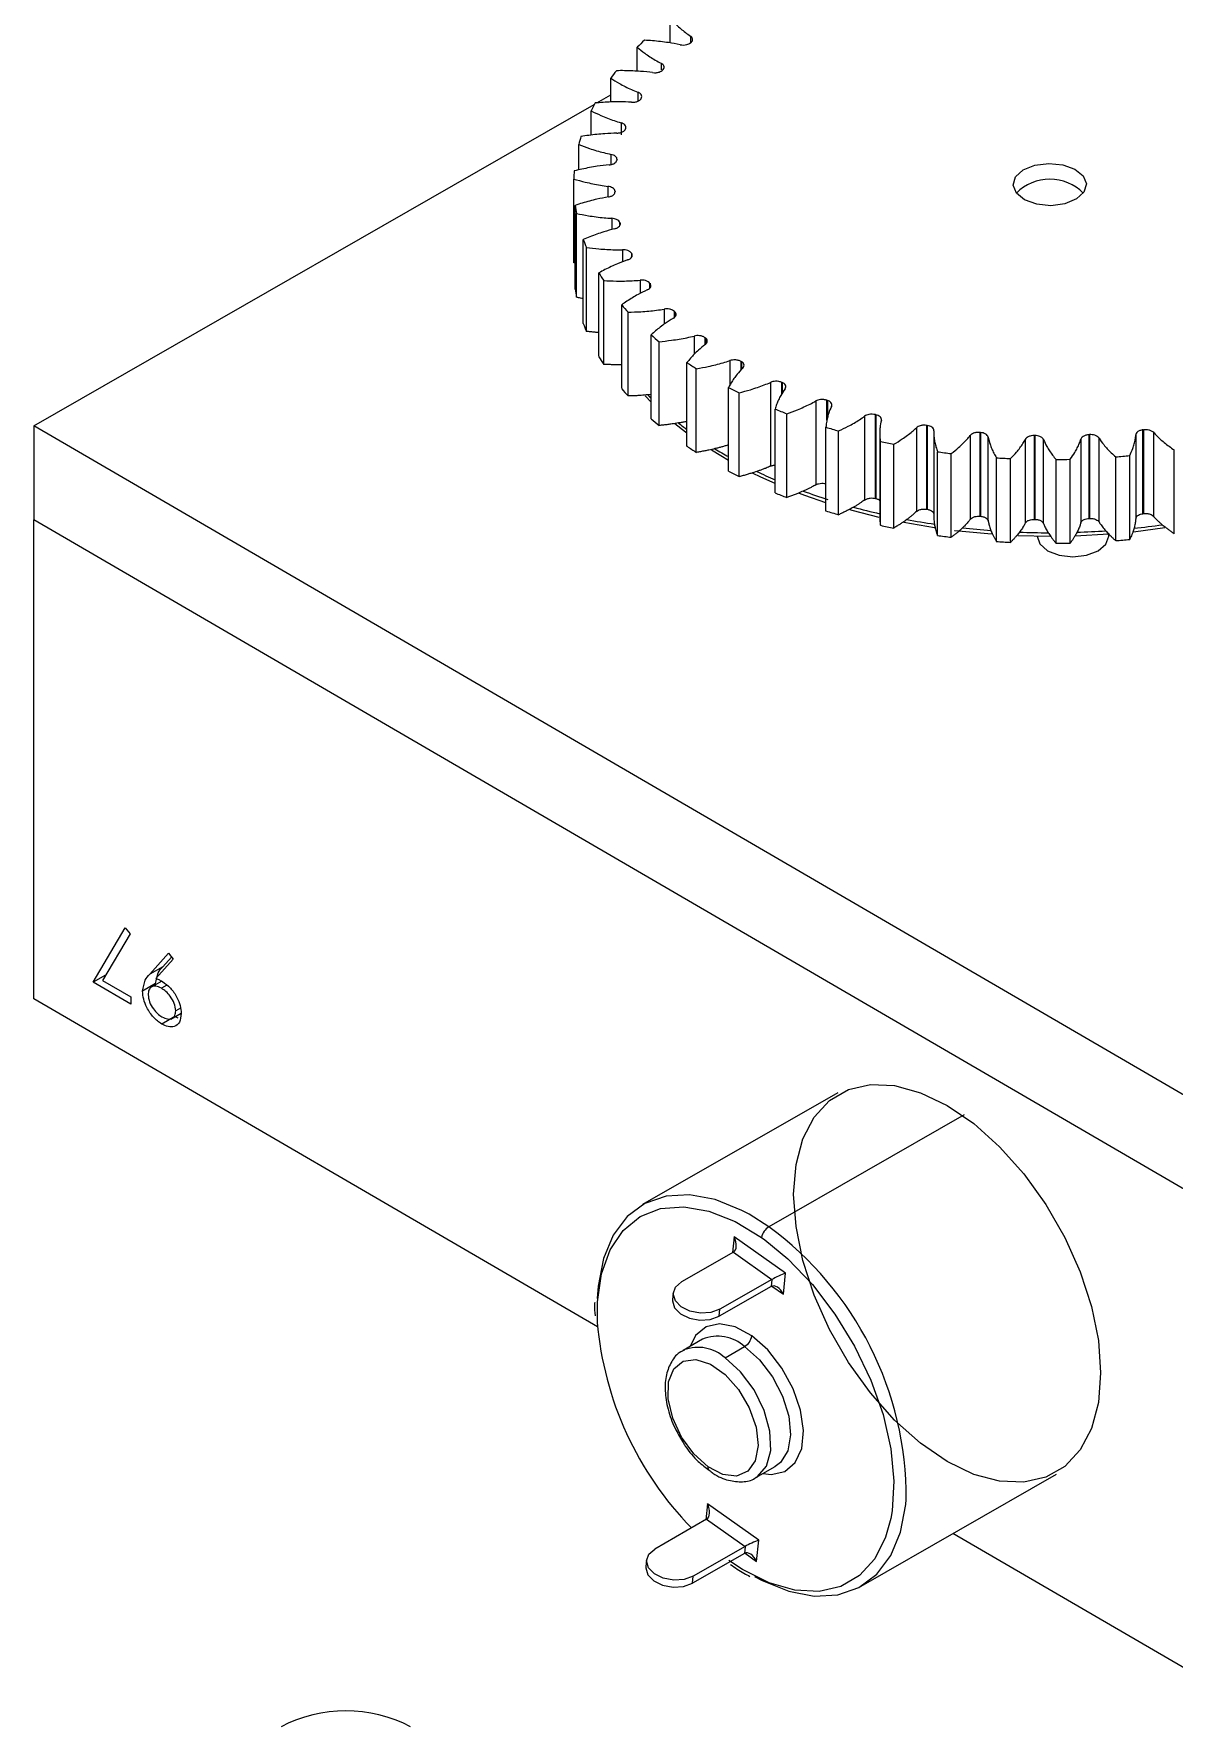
# Model space of a CAD drawing. Header units: millimetres. Extents: x 36 to 151, y 48 to 186.
# Drawn here: x 87.55 to 100.01, y 80.24 to 98.66 of the extents above; entities that cross this region are included whole.
import ezdxf

# ---------------------------------------------------------------- set-up
doc = ezdxf.new("R2010")
doc.units = ezdxf.units.MM

msp = doc.modelspace()

# ---------------------------------------------------------------- linework, layer by layer
at = {"color": 7, "linetype": 'Continuous', "lineweight": 25}
for p, q in [((94.501, 98.555), (94.501, 98.822)), ((94.722, 98.631), (94.722, 98.555)), ((94.141, 98.247), (94.141, 98.508)), ((94.401, 98.334), (94.401, 98.263)), ((93.851, 97.91), (93.851, 98.17)), ((94.147, 98.017), (94.147, 97.919)), ((87.55, 94.377), (93.672, 97.885)), ((93.637, 97.549), (93.637, 97.814)), ((93.701, 97.902), (93.851, 97.987)), ((93.964, 97.683), (93.964, 97.551)), ((93.502, 97.17), (93.502, 97.445)), ((93.854, 97.339), (93.854, 97.228)), ((93.448, 96.155), (93.448, 97.07)), ((93.821, 96.99), (93.821, 96.873)), ((93.462, 95.868), (93.462, 96.782)), ((93.476, 95.779), (93.476, 96.693)), ((93.863, 96.641), (93.863, 96.518)), ((93.952, 96.574), (93.952, 96.592)), ((93.953, 96.589), (93.953, 96.574)), ((93.552, 95.494), (93.552, 96.409)), ((93.462, 96.151), (93.448, 96.155)), ((93.585, 95.407), (93.585, 96.321)), ((93.981, 96.297), (93.981, 96.166)), ((94.08, 96.218), (94.08, 96.256)), ((94.082, 96.252), (94.082, 96.222)), ((93.723, 95.131), (93.723, 96.045)), ((93.775, 95.046), (93.775, 95.961)), ((94.173, 95.965), (94.173, 95.821)), ((94.28, 95.882), (94.28, 95.931)), ((94.282, 95.928), (94.282, 95.885)), ((93.971, 94.782), (93.971, 95.696)), ((94.041, 94.702), (94.041, 95.616)), ((94.435, 95.65), (94.435, 95.485)), ((94.549, 95.561), (94.549, 95.624)), ((94.552, 95.621), (94.552, 95.564)), ((94.293, 94.454), (94.293, 95.368)), ((94.38, 94.38), (94.38, 95.294)), ((94.763, 95.356), (94.763, 95.158)), ((94.882, 95.266), (94.882, 95.338)), ((94.886, 95.336), (94.886, 95.265)), ((94.684, 94.152), (94.684, 95.066)), ((95.153, 95.088), (95.153, 94.823)), ((95.275, 94.985), (95.275, 95.079)), ((95.279, 95.077), (95.279, 94.99)), ((94.786, 94.085), (94.786, 94.999)), ((94.293, 94.635), (94.227, 94.705)), ((94.293, 94.717), (94.257, 94.714)), ((95.137, 93.88), (95.137, 94.795)), ((95.253, 93.821), (95.253, 94.736)), ((95.598, 94.85), (95.598, 93.936)), ((95.721, 94.726), (95.721, 94.85)), ((95.725, 94.848), (95.725, 94.733)), ((95.646, 93.644), (95.646, 94.559)), ((95.774, 93.593), (95.774, 94.508)), ((96.091, 94.647), (96.091, 93.732)), ((96.213, 94.438), (96.213, 94.656)), ((96.218, 94.654), (96.218, 94.463)), ((96.743, 93.583), (96.743, 94.498)), ((96.748, 94.497), (96.748, 93.582)), ((101.006, 86.55), (87.55, 94.377)), ((87.55, 94.377), (87.55, 93.348)), ((96.202, 93.446), (96.202, 94.361)), ((96.34, 93.405), (96.34, 94.32)), ((96.624, 94.481), (96.624, 93.566)), ((97.189, 94.354), (97.189, 93.44)), ((97.303, 93.466), (97.303, 94.38)), ((97.309, 94.379), (97.309, 93.465)), ((99.664, 93.417), (99.664, 94.332)), ((99.67, 94.333), (99.67, 93.418)), ((96.79, 94.3), (96.79, 93.385)), ((96.796, 93.29), (96.796, 94.205)), ((96.942, 93.26), (96.942, 94.174)), ((97.777, 94.27), (97.777, 93.355)), ((97.885, 93.389), (97.885, 94.304)), ((97.891, 94.303), (97.891, 93.389)), ((97.974, 93.337), (97.974, 94.251)), ((98.379, 94.228), (98.379, 93.314)), ((98.479, 93.355), (98.479, 94.27)), ((98.484, 94.27), (98.484, 93.355)), ((98.579, 93.31), (98.579, 94.224)), ((98.985, 94.231), (98.985, 93.316)), ((99.075, 93.365), (99.075, 94.279)), ((99.081, 94.28), (99.081, 93.365)), ((99.184, 93.327), (99.184, 94.241)), ((99.586, 94.277), (99.586, 93.363)), ((99.781, 93.388), (99.781, 94.302)), ((97.42, 93.178), (97.42, 94.093)), ((97.571, 93.159), (97.571, 94.073)), ((98.063, 93.113), (98.063, 94.027)), ((98.217, 93.104), (98.217, 94.018)), ((98.715, 93.094), (98.715, 94.009)), ((98.87, 93.096), (98.87, 94.011)), ((99.366, 93.123), (99.366, 94.037)), ((99.519, 93.136), (99.519, 94.051)), ((100.006, 93.198), (100.006, 94.113)), ((101.006, 85.521), (87.55, 93.348)), ((87.55, 88.122), (87.55, 93.348)), ((97.386, 93.262), (97.053, 93.319)), ((99.904, 93.261), (99.56, 93.217)), ((98.651, 93.168), (98.297, 93.175)), ((99.29, 93.192), (98.924, 93.173)), ((88.197, 88.302), (88.55, 88.895)), ((88.602, 88.831), (88.299, 88.323)), ((88.55, 88.895), (88.602, 88.831)), ((88.816, 88.39), (89.023, 88.62)), ((89.023, 88.62), (89.071, 88.553)), ((88.958, 88.471), (88.816, 88.39)), ((89.071, 88.553), (88.884, 88.345)), ((88.958, 88.471), (89.054, 88.577)), ((88.333, 88.38), (88.197, 88.302)), ((88.61, 88.062), (88.197, 88.302)), ((88.299, 88.323), (88.61, 88.142)), ((88.881, 88.288), (88.739, 88.206)), ((88.947, 88.315), (88.821, 88.242)), ((89.003, 88.271), (88.944, 88.237)), ((93.708, 84.54), (87.55, 88.122)), ((88.61, 88.142), (88.61, 88.062)), ((89.089, 87.928), (88.947, 87.846)), ((89.046, 87.901), (89.16, 87.966)), ((89.127, 87.912), (89.089, 87.928)), ((89.152, 88.021), (89.1, 87.991)), ((96.332, 87.097), (94.2, 85.875)), ((97.71, 86.855), (95.578, 85.633)), ((95.578, 85.633), (95.363, 85.77)), ((95.2, 85.523), (95.183, 85.351)), ((95.76, 85.126), (95.2, 85.523)), ((95.499, 85.516), (95.533, 85.492)), ((95.191, 85.356), (94.624, 85.031)), ((95.191, 85.356), (95.612, 85.058)), ((95.737, 84.896), (95.76, 85.126)), ((95.604, 84.981), (95.036, 84.656)), ((95.612, 85.058), (95.044, 84.733)), ((95.612, 85.058), (95.604, 84.981)), ((95.611, 84.985), (95.737, 84.896)), ((94.535, 84.912), (94.527, 84.835)), ((95.036, 84.656), (95.044, 84.733)), ((94.854, 84.406), (94.641, 84.284)), ((94.65, 84.289), (94.641, 84.284)), ((95.1, 84.203), (95.313, 84.325)), ((95.436, 82.895), (95.649, 83.017)), ((95.649, 83.017), (95.64, 83.012)), ((96.587, 81.71), (98.719, 82.932)), ((94.908, 82.608), (94.891, 82.436)), ((95.468, 82.211), (94.908, 82.608)), ((94.899, 82.441), (94.332, 82.116)), ((94.899, 82.441), (95.32, 82.144)), ((95.445, 81.981), (95.468, 82.211)), ((101.006, 80.296), (97.587, 82.284)), ((94.243, 81.997), (94.235, 81.92)), ((95.312, 82.067), (94.744, 81.742)), ((95.32, 82.144), (94.752, 81.818)), ((95.32, 82.144), (95.312, 82.067)), ((95.319, 82.07), (95.445, 81.981)), ((94.744, 81.742), (94.752, 81.818))]:
    msp.add_line(p, q, dxfattribs=at)
at = {"color": 7, "linetype": 'Continuous', "lineweight": 25, "flags": 128}
for points in [[(98.658, 96.779), (98.504, 96.794), (98.372, 96.842), (98.282, 96.916), (98.247, 97.004), (98.273, 97.092), (98.356, 97.169), (98.483, 97.221), (98.635, 97.241), (98.789, 97.226), (98.921, 97.178), (99.012, 97.104), (99.047, 97.017), (99.02, 96.928), (98.937, 96.852), (98.81, 96.799), (98.658, 96.779)], [(94.257, 94.714), (94.276, 94.694), (94.293, 94.676)], [(94.684, 94.295), (94.668, 94.307), (94.553, 94.397)], [(95.137, 93.999), (95.054, 94.047), (94.952, 94.11)], [(95.646, 93.746), (95.49, 93.816), (95.399, 93.86)], [(96.202, 93.537), (95.971, 93.616), (95.913, 93.638)], [(96.784, 93.376), (96.489, 93.451), (96.454, 93.461)], [(98.01, 93.192), (97.609, 93.231), (97.604, 93.232)], [(98.51, 93.172), (98.539, 93.087), (98.623, 93.013), (98.75, 92.964), (98.899, 92.947), (99.048, 92.964), (99.175, 93.012)], [(99.175, 93.012), (99.26, 93.085), (99.29, 93.171), (99.289, 93.192)], [(99.202, 84.039), (99.177, 83.716), (99.101, 83.433), (98.978, 83.198), (98.81, 83.018), (98.603, 82.899), (98.364, 82.844), (98.099, 82.855), (97.817, 82.931), (97.526, 83.071), (97.234, 83.27), (96.952, 83.522), (96.687, 83.819), (96.448, 84.152), (96.241, 84.512), (96.074, 84.887), (95.95, 85.266), (95.875, 85.637), (95.849, 85.989), (95.875, 86.312), (95.95, 86.595), (96.074, 86.83), (96.241, 87.01), (96.448, 87.13), (96.687, 87.185), (96.952, 87.174), (97.234, 87.097), (97.526, 86.958), (97.817, 86.759), (98.099, 86.507), (98.364, 86.21), (98.603, 85.876), (98.81, 85.516), (98.978, 85.141), (99.101, 84.763), (99.177, 84.391), (99.202, 84.039)], [(95.363, 85.77), (95.283, 85.812), (94.992, 85.93), (94.713, 85.982), (94.455, 85.969), (94.225, 85.888), (94.03, 85.745), (93.877, 85.542), (93.771, 85.286), (93.713, 84.984), (93.704, 84.85)], [(93.705, 84.59), (93.706, 84.813), (93.75, 85.12), (93.845, 85.383), (93.988, 85.593), (94.174, 85.744), (94.396, 85.832), (94.648, 85.852), (94.922, 85.805), (95.209, 85.692), (95.499, 85.516)], [(95.533, 85.492), (95.784, 85.284), (96.054, 85.002), (96.3, 84.681), (96.515, 84.329), (96.692, 83.959), (96.825, 83.583), (96.909, 83.211), (96.942, 82.858), (96.924, 82.532), (96.909, 82.449)], [(95.044, 84.733), (94.946, 84.697), (94.832, 84.69), (94.717, 84.712), (94.621, 84.76), (94.557, 84.826), (94.535, 84.901), (94.558, 84.973), (94.624, 85.031)], [(94.527, 84.835), (94.527, 84.824), (94.549, 84.749), (94.613, 84.683), (94.71, 84.635), (94.824, 84.613), (94.939, 84.621), (95.036, 84.656)], [(95.392, 84.442), (95.211, 84.54), (95.04, 84.574), (94.892, 84.542), (94.778, 84.445), (94.719, 84.328)], [(95.515, 82.94), (95.605, 82.93), (95.754, 82.962), (95.867, 83.059), (95.937, 83.212), (95.956, 83.408), (95.925, 83.632), (95.844, 83.866), (95.721, 84.091), (95.566, 84.289), (95.392, 84.442)], [(94.914, 83.012), (94.758, 83.154), (94.624, 83.338), (94.528, 83.546), (94.479, 83.754), (94.484, 83.939), (94.54, 84.083), (94.644, 84.168), (94.782, 84.186), (94.94, 84.135), (95.101, 84.021), (95.248, 83.856), (95.365, 83.657), (95.438, 83.446), (95.461, 83.247), (95.43, 83.08), (95.349, 82.964), (95.226, 82.912), (95.076, 82.928), (94.914, 83.012)], [(95.439, 82.897), (95.456, 82.907), (95.552, 83.022), (95.599, 83.192), (95.59, 83.401), (95.528, 83.629), (95.418, 83.852), (95.27, 84.05), (95.1, 84.203)], [(95.313, 84.325), (95.475, 84.181), (95.618, 83.995), (95.728, 83.783), (95.796, 83.566), (95.815, 83.361), (95.784, 83.188), (95.706, 83.061), (95.649, 83.017)], [(95.421, 81.817), (95.504, 81.773), (95.795, 81.656), (96.074, 81.603), (96.333, 81.617), (96.562, 81.697), (96.757, 81.841), (96.91, 82.044), (97.017, 82.3), (97.074, 82.601), (97.079, 82.656)], [(96.909, 82.449), (96.853, 82.246), (96.734, 82.009), (96.569, 81.827), (96.365, 81.708), (96.126, 81.654), (95.862, 81.667), (95.581, 81.748), (95.291, 81.893), (95.142, 81.991)], [(94.752, 81.818), (94.654, 81.783), (94.54, 81.776), (94.425, 81.797), (94.329, 81.845), (94.265, 81.911), (94.243, 81.986), (94.266, 82.058), (94.332, 82.116)], [(94.235, 81.92), (94.235, 81.909), (94.257, 81.835), (94.321, 81.768), (94.418, 81.721), (94.532, 81.699), (94.647, 81.706), (94.744, 81.742)]]:
    msp.add_lwpolyline(points, dxfattribs=at)
at = {"color": 7, "linetype": 'Continuous', "lineweight": 25}
for centre, radius, start, end in [((96.449, 96.205), 3.261, 133.1185, 135.0604), ((96.867, 96.021), 3.319, 130.1063, 130.1793), ((95.979, 96.625), 2.63, 141.7712, 144.0128), ((96.418, 96.487), 2.672, 138.2904, 138.3747), ((95.586, 96.875), 2.163, 151.7215, 154.2747), ((96.018, 96.791), 2.17, 147.7318, 147.8287), ((95.312, 96.986), 1.868, 162.9328, 165.7489), ((95.71, 96.951), 1.821, 158.4756, 158.5844), ((95.525, 97.005), 1.628, 170.3151, 170.4324), ((95.186, 97.01), 1.739, 175.0755, 178.0283), ((95.484, 97.01), 1.587, 182.724, 182.8434), ((98.647, 96.552), 0.516, 44.8737, 135.1263), ((95.223, 97.015), 1.776, 187.5161, 190.428), ((95.591, 97.03), 1.696, 194.9674, 195.0816), ((95.417, 97.07), 1.979, 199.5073, 202.217), ((95.834, 97.125), 1.958, 206.374, 206.4778), ((95.749, 97.237), 2.351, 210.4704, 212.8862), ((95.223, 96.1), 1.776, 187.5161, 190.428), ((96.188, 97.346), 2.375, 216.5564, 216.6476), ((96.182, 97.561), 2.892, 220.1442, 222.2481), ((96.615, 97.721), 2.945, 225.4326, 225.5116), ((95.417, 96.155), 1.979, 199.5073, 202.217), ((96.672, 98.061), 3.593, 228.539, 230.3596), ((97.072, 98.257), 3.649, 233.1175, 233.186), ((95.749, 96.322), 2.351, 210.4704, 212.8862), ((97.171, 98.727), 4.425, 235.813, 237.3974), ((97.516, 98.93), 4.456, 239.806, 239.866), ((96.182, 96.646), 2.892, 220.1442, 222.2481), ((97.633, 99.522), 5.345, 242.171, 243.5679), ((97.908, 99.695), 5.316, 245.7028, 245.7561), ((98.022, 100.385), 6.292, 247.8115, 249.0645), ((98.222, 100.488), 6.169, 250.9913, 251.0396), ((98.444, 101.232), 6.946, 255.8274, 255.872), ((96.672, 97.146), 3.593, 228.539, 230.3596), ((96.928, 97.328), 3.741, 231.3412, 233.1274), ((98.316, 101.236), 7.193, 252.9074, 254.0534), ((98.576, 101.854), 7.581, 260.341, 260.3831), ((98.678, 102.12), 7.851, 277.2177, 277.2588), ((97.171, 97.813), 4.425, 235.813, 237.3974), ((97.422, 98.058), 4.623, 238.2596, 240.3753), ((98.508, 101.994), 7.975, 257.6039, 258.6737), ((98.634, 102.287), 8.019, 264.6427, 264.6832), ((98.647, 102.486), 8.218, 268.8297, 268.8696), ((98.649, 102.428), 8.16, 272.9919, 273.032), ((98.609, 102.579), 8.569, 262.0227, 263.0425), ((98.643, 102.93), 8.922, 266.2685, 267.2613), ((98.647, 103.008), 9, 270.4348, 271.4219), ((98.659, 102.806), 8.797, 274.6104, 275.6126), ((97.633, 98.608), 5.345, 242.171, 243.5679), ((97.857, 98.895), 5.566, 244.3353, 246.5886), ((98.022, 99.47), 6.292, 247.8115, 249.0645), ((98.2, 99.755), 6.492, 249.7562, 252.2747), ((98.444, 100.318), 6.946, 255.8274, 255.872), ((98.316, 100.322), 7.193, 252.9074, 254.0534), ((98.433, 100.539), 7.31, 254.6862, 257.0131), ((98.576, 100.939), 7.581, 260.341, 260.3831), ((98.634, 101.373), 8.019, 264.6427, 264.6832), ((98.678, 101.206), 7.851, 277.2177, 277.2588), ((98.508, 101.079), 7.975, 257.6039, 258.6737), ((98.572, 101.193), 7.979, 259.2645, 261.4595), ((98.633, 101.649), 8.439, 263.6058, 265.7202), ((98.647, 101.858), 8.649, 267.8096, 269.8897), ((98.647, 101.572), 8.218, 268.8297, 268.8696), ((98.649, 101.797), 8.588, 271.967, 274.0569), ((98.649, 101.514), 8.16, 272.9919, 273.032), ((98.68, 101.473), 8.263, 276.166, 278.3105), ((98.609, 101.665), 8.569, 262.0227, 263.0425), ((98.643, 102.016), 8.922, 266.2685, 267.2613), ((98.647, 102.094), 9, 270.4348, 271.4219), ((98.659, 101.891), 8.797, 274.6104, 275.6126), ((95.667, 85.489), 0.17, 121.6233, 170.7143), ((93.407, 82.672), 3.672, 359.751, 53.7545), ((97.344, 84.9), 3.653, 184.8681, 224.3582), ((95.02, 84.003), 0.436, 47.7024, 112.3962), ((95.224, 84.47), 0.17, 301.6233, 350.7143), ((94.806, 83.881), 0.436, 47.5546, 110.8582), ((94.956, 83.003), 0.0435, 167.8315, 224.1458), ((90.958, 78.812), 1.537, 62.6097, 117.3903)]:
    msp.add_arc(centre, radius, start, end, dxfattribs=at)
for centre, major_axis, ratio, start_param, end_param in [((95.129, 85.482), (-0.058, 0.128), 0.57842, 3.195576, 4.766372), ((95.689, 85.085), (0.105, 0.048), 0.092861, 0.788398, 2.359194), ((95.666, 84.855), (-0.058, 0.128), 0.57842, 4.766372, 6.337169), ((94.837, 82.568), (-0.058, 0.128), 0.57842, 3.195576, 4.766372), ((95.397, 82.171), (0.105, 0.048), 0.092861, 0.788398, 2.359194), ((95.374, 81.941), (-0.058, 0.128), 0.57842, 4.766372, 6.337169)]:
    msp.add_ellipse(centre, major_axis=major_axis, ratio=ratio, start_param=start_param, end_param=end_param, dxfattribs=at)
for points, knots in [([(94.501, 98.822), (94.523, 98.799), (94.559, 98.761), (94.616, 98.71), (94.666, 98.669), (94.703, 98.644), (94.722, 98.631)], [0, 0, 0, 0, 0.346045, 0.566676, 0.784673, 1, 1, 1, 1]), ([(94.609, 98.536), (94.567, 98.544), (94.497, 98.557), (94.396, 98.57), (94.309, 98.579), (94.25, 98.583), (94.22, 98.585)], [0, 0, 0, 0, 0.333841, 0.553288, 0.775352, 1, 1, 1, 1]), ([(94.609, 98.536), (94.621, 98.534), (94.645, 98.531), (94.679, 98.535), (94.707, 98.545), (94.719, 98.553), (94.726, 98.558)], [0, 0, 0, 0, 0.279838, 0.559384, 0.779667, 1, 1, 1, 1]), ([(94.729, 98.56), (94.735, 98.567), (94.746, 98.579), (94.747, 98.6), (94.739, 98.617), (94.727, 98.626), (94.722, 98.631)], [0, 0, 0, 0, 0.279838, 0.559384, 0.779667, 1, 1, 1, 1]), ([(94.141, 98.508), (94.167, 98.487), (94.211, 98.451), (94.278, 98.405), (94.337, 98.368), (94.38, 98.345), (94.401, 98.334)], [0, 0, 0, 0, 0.346045, 0.566676, 0.784673, 1, 1, 1, 1]), ([(94.309, 98.232), (94.266, 98.237), (94.193, 98.245), (94.091, 98.25), (94.002, 98.253), (93.943, 98.253), (93.913, 98.252)], [0, 0, 0, 0, 0.333841, 0.553288, 0.775352, 1, 1, 1, 1]), ([(94.309, 98.232), (94.322, 98.231), (94.346, 98.229), (94.379, 98.236), (94.405, 98.247), (94.415, 98.257), (94.421, 98.262)], [0, 0, 0, 0, 0.279839, 0.559383, 0.779667, 1, 1, 1, 1]), ([(94.423, 98.265), (94.428, 98.271), (94.436, 98.285), (94.433, 98.305), (94.421, 98.322), (94.407, 98.33), (94.401, 98.334)], [0, 0, 0, 0, 0.279838, 0.559383, 0.779667, 1, 1, 1, 1]), ([(93.851, 98.17), (93.882, 98.151), (93.933, 98.119), (94.01, 98.078), (94.076, 98.046), (94.123, 98.026), (94.147, 98.017)], [0, 0, 0, 0, 0.346045, 0.566676, 0.784673, 1, 1, 1, 1]), ([(94.184, 97.949), (94.187, 97.956), (94.193, 97.97), (94.185, 97.99), (94.169, 98.006), (94.154, 98.013), (94.147, 98.017)], [0, 0, 0, 0, 0.2798387, 0.5593833, 0.7796669, 1, 1, 1, 1]), ([(93.637, 97.814), (93.672, 97.797), (93.73, 97.769), (93.815, 97.734), (93.888, 97.707), (93.938, 97.691), (93.964, 97.683)], [0, 0, 0, 0, 0.346045, 0.566676, 0.784673, 1, 1, 1, 1]), ([(94.078, 97.908), (94.034, 97.91), (93.961, 97.913), (93.857, 97.911), (93.769, 97.907), (93.71, 97.902), (93.68, 97.9)], [0, 0, 0, 0, 0.333841, 0.553288, 0.775352, 1, 1, 1, 1]), ([(94.078, 97.908), (94.091, 97.908), (94.116, 97.909), (94.147, 97.918), (94.17, 97.931), (94.178, 97.941), (94.182, 97.946)], [0, 0, 0, 0, 0.279839, 0.559383, 0.779667, 1, 1, 1, 1]), ([(94.015, 97.619), (94.017, 97.626), (94.02, 97.64), (94.008, 97.659), (93.988, 97.674), (93.972, 97.68), (93.964, 97.683)], [0, 0, 0, 0, 0.279839, 0.559383, 0.779667, 1, 1, 1, 1]), ([(93.502, 97.445), (93.54, 97.431), (93.604, 97.408), (93.696, 97.379), (93.774, 97.357), (93.828, 97.345), (93.854, 97.339)], [0, 0, 0, 0, 0.346045, 0.566676, 0.784673, 1, 1, 1, 1]), ([(93.919, 97.571), (93.875, 97.569), (93.802, 97.567), (93.7, 97.557), (93.613, 97.547), (93.555, 97.538), (93.526, 97.534)], [0, 0, 0, 0, 0.333841, 0.553288, 0.775352, 1, 1, 1, 1]), ([(93.919, 97.571), (93.932, 97.572), (93.956, 97.574), (93.985, 97.585), (94.005, 97.6), (94.011, 97.61), (94.014, 97.616)], [0, 0, 0, 0, 0.279839, 0.559383, 0.779666, 1, 1, 1, 1]), ([(93.835, 97.224), (93.847, 97.226), (93.871, 97.23), (93.897, 97.243), (93.914, 97.259), (93.917, 97.27), (93.919, 97.276)], [0, 0, 0, 0, 0.27984, 0.559383, 0.779666, 1, 1, 1, 1]), ([(93.92, 97.279), (93.92, 97.286), (93.919, 97.3), (93.903, 97.319), (93.881, 97.332), (93.863, 97.337), (93.854, 97.339)], [0, 0, 0, 0, 0.27984, 0.559383, 0.779666, 1, 1, 1, 1]), ([(93.835, 97.224), (93.791, 97.219), (93.719, 97.212), (93.62, 97.195), (93.536, 97.178), (93.481, 97.166), (93.453, 97.159)], [0, 0, 0, 0, 0.333841, 0.553288, 0.775352, 1, 1, 1, 1]), ([(93.448, 97.07), (93.489, 97.058), (93.557, 97.04), (93.655, 97.018), (93.737, 97.002), (93.793, 96.994), (93.821, 96.99)], [0, 0, 0, 0, 0.3460446, 0.5666762, 0.7846733, 1, 1, 1, 1]), ([(93.899, 96.935), (93.897, 96.942), (93.894, 96.956), (93.874, 96.973), (93.849, 96.984), (93.83, 96.988), (93.821, 96.99)], [0, 0, 0, 0, 0.279841, 0.559382, 0.779666, 1, 1, 1, 1]), ([(93.826, 96.874), (93.838, 96.877), (93.861, 96.883), (93.884, 96.898), (93.897, 96.915), (93.898, 96.926), (93.899, 96.932)], [0, 0, 0, 0, 0.279841, 0.559382, 0.779666, 1, 1, 1, 1]), ([(93.826, 96.874), (93.784, 96.867), (93.714, 96.853), (93.619, 96.83), (93.54, 96.807), (93.488, 96.791), (93.462, 96.782)], [0, 0, 0, 0, 0.333841, 0.553288, 0.775352, 1, 1, 1, 1]), ([(93.476, 96.693), (93.519, 96.685), (93.591, 96.671), (93.692, 96.657), (93.778, 96.646), (93.835, 96.643), (93.863, 96.641)], [0, 0, 0, 0, 0.346045, 0.566676, 0.784673, 1, 1, 1, 1]), ([(93.894, 96.527), (93.854, 96.516), (93.787, 96.498), (93.698, 96.467), (93.624, 96.439), (93.576, 96.419), (93.552, 96.409)], [0, 0, 0, 0, 0.333841, 0.553288, 0.775352, 1, 1, 1, 1]), ([(93.952, 96.592), (93.949, 96.599), (93.943, 96.613), (93.919, 96.628), (93.892, 96.637), (93.873, 96.64), (93.863, 96.641)], [0, 0, 0, 0, 0.27984, 0.559383, 0.779666, 1, 1, 1, 1]), ([(93.894, 96.527), (93.905, 96.53), (93.926, 96.537), (93.946, 96.554), (93.955, 96.572), (93.954, 96.583), (93.953, 96.589)], [0, 0, 0, 0, 0.27984, 0.559383, 0.779666, 1, 1, 1, 1]), ([(93.585, 96.321), (93.631, 96.316), (93.705, 96.308), (93.808, 96.301), (93.895, 96.297), (93.953, 96.297), (93.981, 96.297)], [0, 0, 0, 0, 0.346045, 0.566676, 0.784673, 1, 1, 1, 1]), ([(94.036, 96.187), (93.999, 96.173), (93.936, 96.15), (93.855, 96.114), (93.788, 96.081), (93.744, 96.057), (93.723, 96.045)], [0, 0, 0, 0, 0.333841, 0.553288, 0.775352, 1, 1, 1, 1]), ([(94.08, 96.256), (94.076, 96.262), (94.066, 96.275), (94.04, 96.289), (94.01, 96.296), (93.991, 96.297), (93.981, 96.297)], [0, 0, 0, 0, 0.2798394, 0.559383, 0.7796665, 1, 1, 1, 1]), ([(94.036, 96.187), (94.046, 96.191), (94.066, 96.199), (94.082, 96.218), (94.087, 96.236), (94.084, 96.247), (94.082, 96.252)], [0, 0, 0, 0, 0.279839, 0.559383, 0.779667, 1, 1, 1, 1]), ([(94.28, 95.931), (94.274, 95.937), (94.262, 95.95), (94.233, 95.961), (94.202, 95.967), (94.183, 95.966), (94.173, 95.965)], [0, 0, 0, 0, 0.279839, 0.559383, 0.779667, 1, 1, 1, 1]), ([(93.775, 95.961), (93.821, 95.959), (93.896, 95.956), (94, 95.956), (94.087, 95.959), (94.144, 95.963), (94.173, 95.965)], [0, 0, 0, 0, 0.346045, 0.566676, 0.784673, 1, 1, 1, 1]), ([(94.251, 95.86), (94.217, 95.843), (94.16, 95.816), (94.088, 95.774), (94.028, 95.736), (93.99, 95.71), (93.971, 95.696)], [0, 0, 0, 0, 0.333841, 0.553288, 0.775352, 1, 1, 1, 1]), ([(94.251, 95.86), (94.26, 95.865), (94.278, 95.874), (94.29, 95.894), (94.291, 95.912), (94.285, 95.923), (94.282, 95.928)], [0, 0, 0, 0, 0.279839, 0.559383, 0.779667, 1, 1, 1, 1]), ([(93.552, 95.764), (93.542, 95.766), (93.516, 95.771), (93.491, 95.776), (93.476, 95.779)], [0, 0, 0, 0, 0.398564, 1, 1, 1, 1]), ([(94.041, 95.616), (94.087, 95.618), (94.162, 95.62), (94.266, 95.628), (94.351, 95.637), (94.407, 95.646), (94.435, 95.65)], [0, 0, 0, 0, 0.346045, 0.566676, 0.784673, 1, 1, 1, 1]), ([(94.549, 95.624), (94.541, 95.629), (94.527, 95.641), (94.495, 95.65), (94.464, 95.653), (94.444, 95.651), (94.435, 95.65)], [0, 0, 0, 0, 0.279839, 0.559383, 0.779667, 1, 1, 1, 1]), ([(94.536, 95.551), (94.544, 95.556), (94.559, 95.567), (94.567, 95.587), (94.564, 95.606), (94.556, 95.616), (94.552, 95.621)], [0, 0, 0, 0, 0.2798384, 0.5593834, 0.7796671, 1, 1, 1, 1]), ([(94.536, 95.551), (94.505, 95.532), (94.455, 95.501), (94.392, 95.454), (94.341, 95.412), (94.309, 95.383), (94.293, 95.368)], [0, 0, 0, 0, 0.333841, 0.553288, 0.775352, 1, 1, 1, 1]), ([(93.723, 95.393), (93.708, 95.394), (93.678, 95.397), (93.633, 95.401), (93.601, 95.405), (93.585, 95.407)], [0, 0, 0, 0, 0.310408, 0.654145, 1, 1, 1, 1]), ([(94.38, 95.294), (94.425, 95.299), (94.499, 95.307), (94.6, 95.322), (94.683, 95.337), (94.737, 95.35), (94.763, 95.356)], [0, 0, 0, 0, 0.346045, 0.566676, 0.784673, 1, 1, 1, 1]), ([(94.885, 95.265), (94.859, 95.244), (94.816, 95.21), (94.763, 95.158), (94.722, 95.113), (94.697, 95.082), (94.684, 95.066)], [0, 0, 0, 0, 0.333841, 0.553288, 0.775352, 1, 1, 1, 1]), ([(94.882, 95.338), (94.874, 95.343), (94.856, 95.354), (94.823, 95.36), (94.791, 95.361), (94.773, 95.358), (94.763, 95.356)], [0, 0, 0, 0, 0.279838, 0.559384, 0.779667, 1, 1, 1, 1]), ([(94.885, 95.265), (94.892, 95.271), (94.905, 95.283), (94.908, 95.303), (94.901, 95.321), (94.891, 95.331), (94.886, 95.336)], [0, 0, 0, 0, 0.279838, 0.559384, 0.779667, 1, 1, 1, 1]), ([(93.971, 95.042), (93.954, 95.042), (93.92, 95.042), (93.871, 95.043), (93.823, 95.044), (93.791, 95.045), (93.775, 95.046)], [0, 0, 0, 0, 0.267454, 0.510124, 0.75431, 1, 1, 1, 1]), ([(94.786, 94.999), (94.83, 95.007), (94.902, 95.02), (94.999, 95.043), (95.078, 95.064), (95.128, 95.08), (95.153, 95.088)], [0, 0, 0, 0, 0.346045, 0.566676, 0.784673, 1, 1, 1, 1]), ([(95.275, 95.079), (95.265, 95.083), (95.246, 95.092), (95.211, 95.097), (95.18, 95.095), (95.162, 95.09), (95.153, 95.088)], [0, 0, 0, 0, 0.279838, 0.559384, 0.779667, 1, 1, 1, 1]), ([(95.294, 95.006), (95.299, 95.013), (95.309, 95.026), (95.308, 95.046), (95.298, 95.064), (95.285, 95.072), (95.279, 95.077)], [0, 0, 0, 0, 0.279838, 0.559384, 0.779667, 1, 1, 1, 1]), ([(95.294, 95.006), (95.272, 94.984), (95.237, 94.947), (95.196, 94.892), (95.164, 94.844), (95.146, 94.811), (95.137, 94.795)], [0, 0, 0, 0, 0.333841, 0.553288, 0.775352, 1, 1, 1, 1]), ([(95.721, 94.85), (95.71, 94.854), (95.689, 94.861), (95.654, 94.863), (95.623, 94.86), (95.606, 94.853), (95.598, 94.85)], [0, 0, 0, 0, 0.279838, 0.559384, 0.779667, 1, 1, 1, 1]), ([(94.257, 94.714), (94.233, 94.712), (94.193, 94.708), (94.137, 94.705), (94.089, 94.703), (94.057, 94.702), (94.041, 94.702)], [0, 0, 0, 0, 0.336802, 0.556499, 0.777569, 1, 1, 1, 1]), ([(95.253, 94.736), (95.295, 94.747), (95.363, 94.765), (95.454, 94.795), (95.529, 94.821), (95.575, 94.841), (95.598, 94.85)], [0, 0, 0, 0, 0.346045, 0.566676, 0.784673, 1, 1, 1, 1]), ([(95.755, 94.78), (95.739, 94.756), (95.712, 94.716), (95.683, 94.659), (95.662, 94.609), (95.651, 94.576), (95.646, 94.559)], [0, 0, 0, 0, 0.333841, 0.553288, 0.775352, 1, 1, 1, 1]), ([(95.755, 94.78), (95.759, 94.786), (95.766, 94.8), (95.761, 94.82), (95.747, 94.837), (95.732, 94.844), (95.725, 94.848)], [0, 0, 0, 0, 0.279838, 0.559384, 0.779667, 1, 1, 1, 1]), ([(95.774, 94.508), (95.813, 94.522), (95.877, 94.545), (95.961, 94.581), (96.028, 94.613), (96.07, 94.635), (96.091, 94.647)], [0, 0, 0, 0, 0.3460446, 0.5666762, 0.7846733, 1, 1, 1, 1]), ([(96.213, 94.656), (96.201, 94.658), (96.179, 94.664), (96.144, 94.664), (96.113, 94.658), (96.098, 94.65), (96.091, 94.647)], [0, 0, 0, 0, 0.279838, 0.559383, 0.779667, 1, 1, 1, 1]), ([(96.262, 94.588), (96.251, 94.563), (96.233, 94.522), (96.217, 94.463), (96.207, 94.412), (96.203, 94.378), (96.202, 94.361)], [0, 0, 0, 0, 0.333841, 0.553288, 0.775352, 1, 1, 1, 1]), ([(96.262, 94.588), (96.265, 94.595), (96.269, 94.609), (96.259, 94.629), (96.241, 94.644), (96.225, 94.651), (96.218, 94.654)], [0, 0, 0, 0, 0.279838, 0.559383, 0.779667, 1, 1, 1, 1]), ([(96.743, 94.498), (96.731, 94.5), (96.708, 94.504), (96.673, 94.501), (96.644, 94.493), (96.631, 94.485), (96.624, 94.481)], [0, 0, 0, 0, 0.2798386, 0.5593834, 0.779667, 1, 1, 1, 1]), ([(96.807, 94.434), (96.808, 94.442), (96.809, 94.456), (96.795, 94.475), (96.774, 94.489), (96.757, 94.494), (96.748, 94.497)], [0, 0, 0, 0, 0.279839, 0.559383, 0.779667, 1, 1, 1, 1]), ([(94.592, 94.407), (94.568, 94.403), (94.529, 94.397), (94.474, 94.39), (94.427, 94.384), (94.396, 94.381), (94.38, 94.38)], [0, 0, 0, 0, 0.3368019, 0.5564992, 0.7775688, 1, 1, 1, 1]), ([(94.684, 94.424), (94.679, 94.423), (94.661, 94.419), (94.631, 94.413), (94.605, 94.409), (94.592, 94.407)], [0, 0, 0, 0, 0.1664701, 0.582068, 1, 1, 1, 1]), ([(96.34, 94.32), (96.375, 94.337), (96.434, 94.364), (96.509, 94.406), (96.57, 94.442), (96.606, 94.468), (96.624, 94.481)], [0, 0, 0, 0, 0.346045, 0.566676, 0.784673, 1, 1, 1, 1]), ([(96.807, 94.434), (96.801, 94.409), (96.792, 94.367), (96.789, 94.307), (96.79, 94.256), (96.794, 94.222), (96.796, 94.205)], [0, 0, 0, 0, 0.333841, 0.553288, 0.775352, 1, 1, 1, 1]), ([(96.942, 94.174), (96.974, 94.193), (97.026, 94.225), (97.092, 94.272), (97.144, 94.312), (97.174, 94.34), (97.189, 94.354)], [0, 0, 0, 0, 0.346045, 0.566676, 0.784673, 1, 1, 1, 1]), ([(97.303, 94.38), (97.291, 94.381), (97.267, 94.384), (97.233, 94.378), (97.206, 94.368), (97.195, 94.359), (97.189, 94.354)], [0, 0, 0, 0, 0.279839, 0.559383, 0.779667, 1, 1, 1, 1]), ([(97.381, 94.322), (97.38, 94.329), (97.378, 94.343), (97.36, 94.361), (97.336, 94.373), (97.318, 94.377), (97.309, 94.379)], [0, 0, 0, 0, 0.2798391, 0.5593831, 0.7796667, 1, 1, 1, 1]), ([(97.381, 94.322), (97.381, 94.296), (97.38, 94.254), (97.391, 94.194), (97.403, 94.144), (97.414, 94.11), (97.42, 94.093)], [0, 0, 0, 0, 0.333841, 0.553288, 0.775352, 1, 1, 1, 1]), ([(99.664, 94.332), (99.653, 94.33), (99.629, 94.325), (99.604, 94.311), (99.59, 94.294), (99.587, 94.283), (99.586, 94.277)], [0, 0, 0, 0, 0.27984, 0.559383, 0.779666, 1, 1, 1, 1]), ([(99.781, 94.302), (99.774, 94.308), (99.761, 94.32), (99.73, 94.33), (99.699, 94.335), (99.68, 94.333), (99.67, 94.333)], [0, 0, 0, 0, 0.279839, 0.559383, 0.779666, 1, 1, 1, 1]), ([(94.99, 94.127), (94.968, 94.121), (94.931, 94.113), (94.878, 94.102), (94.832, 94.093), (94.802, 94.087), (94.786, 94.085)], [0, 0, 0, 0, 0.336802, 0.556499, 0.777569, 1, 1, 1, 1]), ([(95.137, 94.168), (95.125, 94.164), (95.101, 94.156), (95.064, 94.146), (95.027, 94.136), (95.003, 94.13), (94.99, 94.127)], [0, 0, 0, 0, 0.263164, 0.507394, 0.753007, 1, 1, 1, 1]), ([(97.38, 94.298), (97.38, 94.145), (97.38, 93.84), (97.38, 93.535), (97.38, 93.383)], [0, 0, 0, 0, 0.499997, 1, 1, 1, 1]), ([(97.571, 94.073), (97.598, 94.095), (97.643, 94.13), (97.698, 94.181), (97.741, 94.225), (97.765, 94.255), (97.777, 94.27)], [0, 0, 0, 0, 0.346045, 0.566676, 0.784673, 1, 1, 1, 1]), ([(97.885, 94.304), (97.873, 94.304), (97.848, 94.305), (97.816, 94.297), (97.791, 94.284), (97.782, 94.275), (97.777, 94.27)], [0, 0, 0, 0, 0.2798395, 0.5593829, 0.7796664, 1, 1, 1, 1]), ([(97.974, 94.251), (97.972, 94.258), (97.967, 94.272), (97.945, 94.288), (97.919, 94.299), (97.9, 94.302), (97.891, 94.303)], [0, 0, 0, 0, 0.27984, 0.559383, 0.779666, 1, 1, 1, 1]), ([(97.974, 94.251), (97.98, 94.226), (97.989, 94.184), (98.012, 94.126), (98.035, 94.076), (98.053, 94.044), (98.063, 94.027)], [0, 0, 0, 0, 0.333841, 0.553288, 0.775352, 1, 1, 1, 1]), ([(98.217, 94.018), (98.24, 94.042), (98.276, 94.08), (98.32, 94.134), (98.353, 94.181), (98.371, 94.213), (98.379, 94.228)], [0, 0, 0, 0, 0.346045, 0.566676, 0.784673, 1, 1, 1, 1]), ([(98.479, 94.27), (98.466, 94.269), (98.442, 94.268), (98.411, 94.258), (98.39, 94.244), (98.383, 94.234), (98.379, 94.228)], [0, 0, 0, 0, 0.27984, 0.559383, 0.779666, 1, 1, 1, 1]), ([(98.579, 94.224), (98.575, 94.231), (98.567, 94.245), (98.542, 94.259), (98.513, 94.268), (98.494, 94.269), (98.484, 94.27)], [0, 0, 0, 0, 0.27984, 0.559382, 0.779666, 1, 1, 1, 1]), ([(98.579, 94.224), (98.59, 94.2), (98.608, 94.158), (98.643, 94.102), (98.677, 94.055), (98.702, 94.024), (98.715, 94.009)], [0, 0, 0, 0, 0.333841, 0.553288, 0.775352, 1, 1, 1, 1]), ([(98.87, 94.011), (98.887, 94.036), (98.915, 94.076), (98.947, 94.134), (98.97, 94.182), (98.98, 94.215), (98.985, 94.231)], [0, 0, 0, 0, 0.346045, 0.566676, 0.784673, 1, 1, 1, 1]), ([(99.075, 94.279), (99.063, 94.278), (99.039, 94.275), (99.011, 94.262), (98.992, 94.247), (98.988, 94.236), (98.985, 94.231)], [0, 0, 0, 0, 0.27984, 0.559382, 0.779666, 1, 1, 1, 1]), ([(99.184, 94.241), (99.179, 94.248), (99.168, 94.261), (99.14, 94.273), (99.11, 94.28), (99.09, 94.28), (99.081, 94.28)], [0, 0, 0, 0, 0.27984, 0.559383, 0.779666, 1, 1, 1, 1]), ([(99.184, 94.241), (99.2, 94.218), (99.227, 94.178), (99.274, 94.125), (99.318, 94.081), (99.35, 94.052), (99.366, 94.037)], [0, 0, 0, 0, 0.333841, 0.553288, 0.775352, 1, 1, 1, 1]), ([(99.519, 94.051), (99.531, 94.077), (99.55, 94.119), (99.569, 94.178), (99.581, 94.228), (99.584, 94.261), (99.586, 94.277)], [0, 0, 0, 0, 0.346045, 0.566676, 0.784673, 1, 1, 1, 1]), ([(99.781, 94.302), (99.802, 94.28), (99.838, 94.242), (99.896, 94.193), (99.949, 94.152), (99.987, 94.126), (100.006, 94.113)], [0, 0, 0, 0, 0.333841, 0.553288, 0.775352, 1, 1, 1, 1]), ([(95.598, 93.936), (95.608, 93.94), (95.623, 93.946), (95.641, 93.946), (95.646, 93.946)], [0, 0, 0, 0, 0.7090844, 1, 1, 1, 1]), ([(95.447, 93.878), (95.425, 93.871), (95.39, 93.859), (95.34, 93.845), (95.297, 93.832), (95.268, 93.825), (95.253, 93.821)], [0, 0, 0, 0, 0.336802, 0.556499, 0.777569, 1, 1, 1, 1]), ([(95.598, 93.936), (95.582, 93.929), (95.555, 93.917), (95.515, 93.902), (95.481, 93.89), (95.458, 93.882), (95.447, 93.878)], [0, 0, 0, 0, 0.3370893, 0.556816, 0.7777875, 1, 1, 1, 1]), ([(95.953, 93.664), (95.934, 93.655), (95.902, 93.641), (95.855, 93.623), (95.815, 93.608), (95.787, 93.598), (95.774, 93.593)], [0, 0, 0, 0, 0.336802, 0.556499, 0.777569, 1, 1, 1, 1]), ([(96.091, 93.732), (96.076, 93.724), (96.052, 93.711), (96.016, 93.693), (95.985, 93.678), (95.964, 93.668), (95.953, 93.664)], [0, 0, 0, 0, 0.3370893, 0.556816, 0.7777875, 1, 1, 1, 1]), ([(96.091, 93.732), (96.101, 93.737), (96.12, 93.746), (96.154, 93.75), (96.183, 93.749), (96.197, 93.745), (96.202, 93.744)], [0, 0, 0, 0, 0.307605, 0.614889, 0.85703, 1, 1, 1, 1]), ([(96.624, 93.566), (96.633, 93.571), (96.65, 93.581), (96.683, 93.588), (96.715, 93.589), (96.734, 93.585), (96.743, 93.583)], [0, 0, 0, 0, 0.279839, 0.559383, 0.779667, 1, 1, 1, 1]), ([(96.748, 93.582), (96.759, 93.579), (96.776, 93.574), (96.786, 93.564), (96.79, 93.561)], [0, 0, 0, 0, 0.657002, 1, 1, 1, 1]), ([(96.503, 93.488), (96.485, 93.478), (96.456, 93.462), (96.414, 93.441), (96.377, 93.423), (96.352, 93.411), (96.34, 93.405)], [0, 0, 0, 0, 0.336802, 0.556499, 0.777569, 1, 1, 1, 1]), ([(96.624, 93.566), (96.611, 93.557), (96.59, 93.542), (96.559, 93.521), (96.531, 93.504), (96.512, 93.494), (96.503, 93.488)], [0, 0, 0, 0, 0.337089, 0.556816, 0.777787, 1, 1, 1, 1]), ([(97.189, 93.44), (97.179, 93.43), (97.161, 93.413), (97.134, 93.391), (97.11, 93.372), (97.094, 93.36), (97.086, 93.353)], [0, 0, 0, 0, 0.337089, 0.556816, 0.777787, 1, 1, 1, 1]), ([(97.189, 93.44), (97.197, 93.445), (97.212, 93.457), (97.243, 93.466), (97.275, 93.469), (97.294, 93.467), (97.303, 93.466)], [0, 0, 0, 0, 0.279839, 0.559383, 0.779667, 1, 1, 1, 1]), ([(97.309, 93.465), (97.32, 93.462), (97.343, 93.456), (97.366, 93.441), (97.379, 93.424), (97.38, 93.413), (97.381, 93.407)], [0, 0, 0, 0, 0.279839, 0.559383, 0.779667, 1, 1, 1, 1]), ([(97.777, 93.355), (97.784, 93.361), (97.796, 93.374), (97.825, 93.385), (97.856, 93.39), (97.875, 93.389), (97.885, 93.389)], [0, 0, 0, 0, 0.2798395, 0.5593829, 0.7796664, 1, 1, 1, 1]), ([(97.891, 93.389), (97.903, 93.387), (97.927, 93.383), (97.953, 93.369), (97.969, 93.353), (97.973, 93.342), (97.974, 93.337)], [0, 0, 0, 0, 0.2798397, 0.5593828, 0.7796663, 1, 1, 1, 1]), ([(99.586, 93.363), (99.588, 93.37), (99.591, 93.384), (99.611, 93.401), (99.637, 93.412), (99.655, 93.416), (99.664, 93.417)], [0, 0, 0, 0, 0.27984, 0.559383, 0.779666, 1, 1, 1, 1]), ([(99.67, 93.418), (99.682, 93.419), (99.707, 93.42), (99.74, 93.413), (99.766, 93.402), (99.776, 93.392), (99.781, 93.388)], [0, 0, 0, 0, 0.279839, 0.559383, 0.779666, 1, 1, 1, 1]), ([(99.781, 93.388), (99.79, 93.377), (99.806, 93.36), (99.83, 93.337), (99.851, 93.317), (99.866, 93.304), (99.874, 93.297)], [0, 0, 0, 0, 0.3370893, 0.556816, 0.7777875, 1, 1, 1, 1]), ([(96.79, 93.385), (96.79, 93.381), (96.789, 93.368), (96.791, 93.346), (96.793, 93.318), (96.795, 93.299), (96.796, 93.29)], [0, 0, 0, 0, 0.125943, 0.415491, 0.706848, 1, 1, 1, 1]), ([(97.086, 93.353), (97.07, 93.342), (97.045, 93.324), (97.008, 93.3), (96.975, 93.28), (96.953, 93.266), (96.942, 93.26)], [0, 0, 0, 0, 0.336802, 0.556499, 0.777569, 1, 1, 1, 1]), ([(97.38, 93.383), (97.38, 93.379), (97.38, 93.368), (97.381, 93.349), (97.383, 93.325), (97.386, 93.31), (97.387, 93.302)], [0, 0, 0, 0, 0.140711, 0.425529, 0.71196, 1, 1, 1, 1]), ([(97.387, 93.302), (97.39, 93.288), (97.394, 93.265), (97.402, 93.233), (97.41, 93.206), (97.417, 93.188), (97.42, 93.178)], [0, 0, 0, 0, 0.336802, 0.556499, 0.777569, 1, 1, 1, 1]), ([(97.693, 93.262), (97.681, 93.25), (97.659, 93.23), (97.628, 93.203), (97.6, 93.181), (97.581, 93.166), (97.571, 93.159)], [0, 0, 0, 0, 0.336802, 0.556499, 0.777569, 1, 1, 1, 1]), ([(97.777, 93.355), (97.769, 93.344), (97.755, 93.327), (97.733, 93.303), (97.714, 93.282), (97.7, 93.269), (97.693, 93.262)], [0, 0, 0, 0, 0.3370893, 0.556816, 0.7777875, 1, 1, 1, 1]), ([(97.974, 93.337), (97.977, 93.325), (97.98, 93.306), (97.988, 93.279), (97.995, 93.256), (98.001, 93.241), (98.003, 93.233)], [0, 0, 0, 0, 0.337089, 0.556816, 0.777787, 1, 1, 1, 1]), ([(98.003, 93.233), (98.009, 93.219), (98.018, 93.197), (98.034, 93.166), (98.048, 93.139), (98.058, 93.122), (98.063, 93.113)], [0, 0, 0, 0, 0.336802, 0.556499, 0.777569, 1, 1, 1, 1]), ([(98.316, 93.215), (98.306, 93.203), (98.289, 93.182), (98.264, 93.153), (98.241, 93.128), (98.225, 93.112), (98.217, 93.104)], [0, 0, 0, 0, 0.336802, 0.556499, 0.777569, 1, 1, 1, 1]), ([(98.379, 93.314), (98.373, 93.303), (98.363, 93.284), (98.347, 93.258), (98.332, 93.237), (98.321, 93.223), (98.316, 93.215)], [0, 0, 0, 0, 0.337089, 0.556816, 0.777787, 1, 1, 1, 1]), ([(98.379, 93.314), (98.384, 93.321), (98.394, 93.334), (98.42, 93.347), (98.45, 93.354), (98.469, 93.355), (98.479, 93.355)], [0, 0, 0, 0, 0.27984, 0.559383, 0.779666, 1, 1, 1, 1]), ([(98.484, 93.355), (98.497, 93.354), (98.521, 93.352), (98.55, 93.341), (98.57, 93.326), (98.576, 93.315), (98.579, 93.31)], [0, 0, 0, 0, 0.27984, 0.559382, 0.779666, 1, 1, 1, 1]), ([(98.579, 93.31), (98.583, 93.298), (98.591, 93.279), (98.604, 93.253), (98.617, 93.231), (98.625, 93.217), (98.63, 93.209)], [0, 0, 0, 0, 0.337089, 0.556816, 0.777787, 1, 1, 1, 1]), ([(98.63, 93.209), (98.638, 93.196), (98.653, 93.174), (98.675, 93.144), (98.694, 93.119), (98.708, 93.102), (98.715, 93.094)], [0, 0, 0, 0, 0.336802, 0.556499, 0.777569, 1, 1, 1, 1]), ([(98.944, 93.214), (98.937, 93.201), (98.925, 93.179), (98.906, 93.148), (98.889, 93.122), (98.876, 93.105), (98.87, 93.096)], [0, 0, 0, 0, 0.336802, 0.556499, 0.777569, 1, 1, 1, 1]), ([(98.985, 93.316), (98.982, 93.305), (98.976, 93.286), (98.965, 93.259), (98.955, 93.237), (98.948, 93.222), (98.944, 93.214)], [0, 0, 0, 0, 0.337089, 0.556816, 0.777787, 1, 1, 1, 1]), ([(98.985, 93.316), (98.989, 93.323), (98.995, 93.337), (99.019, 93.352), (99.046, 93.362), (99.065, 93.364), (99.075, 93.365)], [0, 0, 0, 0, 0.27984, 0.559382, 0.779666, 1, 1, 1, 1]), ([(99.081, 93.365), (99.093, 93.365), (99.118, 93.365), (99.149, 93.355), (99.172, 93.342), (99.18, 93.332), (99.184, 93.327)], [0, 0, 0, 0, 0.2798402, 0.5593826, 0.7796659, 1, 1, 1, 1]), ([(99.184, 93.327), (99.191, 93.316), (99.203, 93.298), (99.222, 93.273), (99.239, 93.252), (99.251, 93.238), (99.257, 93.231)], [0, 0, 0, 0, 0.337089, 0.556816, 0.777787, 1, 1, 1, 1]), ([(99.257, 93.231), (99.268, 93.218), (99.287, 93.198), (99.315, 93.17), (99.34, 93.146), (99.357, 93.13), (99.366, 93.123)], [0, 0, 0, 0, 0.336802, 0.556499, 0.777569, 1, 1, 1, 1]), ([(99.567, 93.259), (99.563, 93.245), (99.556, 93.222), (99.544, 93.19), (99.532, 93.163), (99.524, 93.145), (99.519, 93.136)], [0, 0, 0, 0, 0.336802, 0.556499, 0.777569, 1, 1, 1, 1]), ([(99.586, 93.363), (99.585, 93.351), (99.583, 93.332), (99.578, 93.305), (99.573, 93.282), (99.569, 93.266), (99.567, 93.259)], [0, 0, 0, 0, 0.337089, 0.556816, 0.777787, 1, 1, 1, 1]), ([(99.874, 93.297), (99.888, 93.286), (99.911, 93.267), (99.945, 93.241), (99.975, 93.219), (99.996, 93.205), (100.006, 93.198)], [0, 0, 0, 0, 0.336802, 0.556499, 0.777569, 1, 1, 1, 1]), ([(88.881, 88.288), (88.888, 88.33), (88.9, 88.405), (88.94, 88.451), (88.958, 88.471)], [0, 0, 0, 0, 0.55819, 1, 1, 1, 1]), ([(88.739, 88.206), (88.746, 88.248), (88.758, 88.324), (88.798, 88.37), (88.816, 88.39)], [0, 0, 0, 0, 0.5581895, 1, 1, 1, 1]), ([(88.944, 88.237), (88.923, 88.247), (88.882, 88.267), (88.834, 88.255), (88.804, 88.22), (88.801, 88.184), (88.799, 88.166)], [0, 0, 0, 0, 0.2803193, 0.5595299, 0.7797528, 1, 1, 1, 1]), ([(88.884, 88.345), (88.898, 88.34), (88.921, 88.329), (88.945, 88.316), (88.955, 88.31)], [0, 0, 0, 0, 0.559944, 1, 1, 1, 1]), ([(89.1, 87.991), (89.097, 88.018), (89.09, 88.072), (89.044, 88.147), (88.994, 88.204), (88.961, 88.226), (88.944, 88.237)], [0, 0, 0, 0, 0.278472, 0.558424, 0.779098, 1, 1, 1, 1]), ([(88.955, 88.31), (88.985, 88.289), (89.045, 88.247), (89.112, 88.146), (89.154, 88.046), (89.158, 87.989), (89.161, 87.96)], [0, 0, 0, 0, 0.279814, 0.559489, 0.779635, 1, 1, 1, 1]), ([(88.947, 87.846), (88.916, 87.868), (88.855, 87.912), (88.786, 88.016), (88.746, 88.119), (88.741, 88.177), (88.739, 88.206)], [0, 0, 0, 0, 0.27973, 0.559163, 0.779612, 1, 1, 1, 1]), ([(88.799, 88.166), (88.802, 88.14), (88.809, 88.088), (88.852, 88.014), (88.901, 87.957), (88.934, 87.935), (88.95, 87.924)], [0, 0, 0, 0, 0.278722, 0.558569, 0.779171, 1, 1, 1, 1]), ([(89.161, 87.96), (89.157, 87.926), (89.15, 87.859), (89.09, 87.815), (89.02, 87.812), (88.971, 87.835), (88.947, 87.846)], [0, 0, 0, 0, 0.279538, 0.558851, 0.779452, 1, 1, 1, 1]), ([(88.95, 87.924), (88.971, 87.914), (89.013, 87.895), (89.062, 87.905), (89.095, 87.937), (89.099, 87.973), (89.1, 87.991)], [0, 0, 0, 0, 0.280092, 0.560011, 0.780131, 1, 1, 1, 1]), ([(93.676, 84.806), (93.675, 84.799), (93.67, 84.754), (93.675, 84.704), (93.68, 84.661)], [0, 0, 0, 0, 0.157319, 1, 1, 1, 1]), ([(94.656, 84.285), (94.642, 84.28), (94.583, 84.258), (94.511, 84.165), (94.452, 84.021), (94.439, 83.842), (94.471, 83.642), (94.538, 83.449), (94.607, 83.338), (94.636, 83.291)], [0, 0, 0, 0, 0.046911, 0.204033, 0.360701, 0.526333, 0.699072, 0.872571, 1, 1, 1, 1]), ([(94.636, 83.291), (94.646, 83.274), (94.692, 83.191), (94.793, 83.076), (94.887, 83.006), (94.928, 82.976)], [0, 0, 0, 0, 0.130096, 0.624207, 1, 1, 1, 1]), ([(94.928, 82.976), (94.941, 82.965), (95.008, 82.909), (95.134, 82.86), (95.288, 82.844), (95.394, 82.862), (95.434, 82.896), (95.438, 82.9)], [0, 0, 0, 0, 0.078326, 0.402179, 0.689611, 0.963632, 1, 1, 1, 1]), ([(95.159, 81.947), (95.208, 81.913), (95.278, 81.863), (95.349, 81.828), (95.371, 81.817)], [0, 0, 0, 0, 0.690924, 1, 1, 1, 1])]:
    msp.add_open_spline(points, degree=3, knots=knots, dxfattribs=at)

doc.saveas('drawing.dxf')
